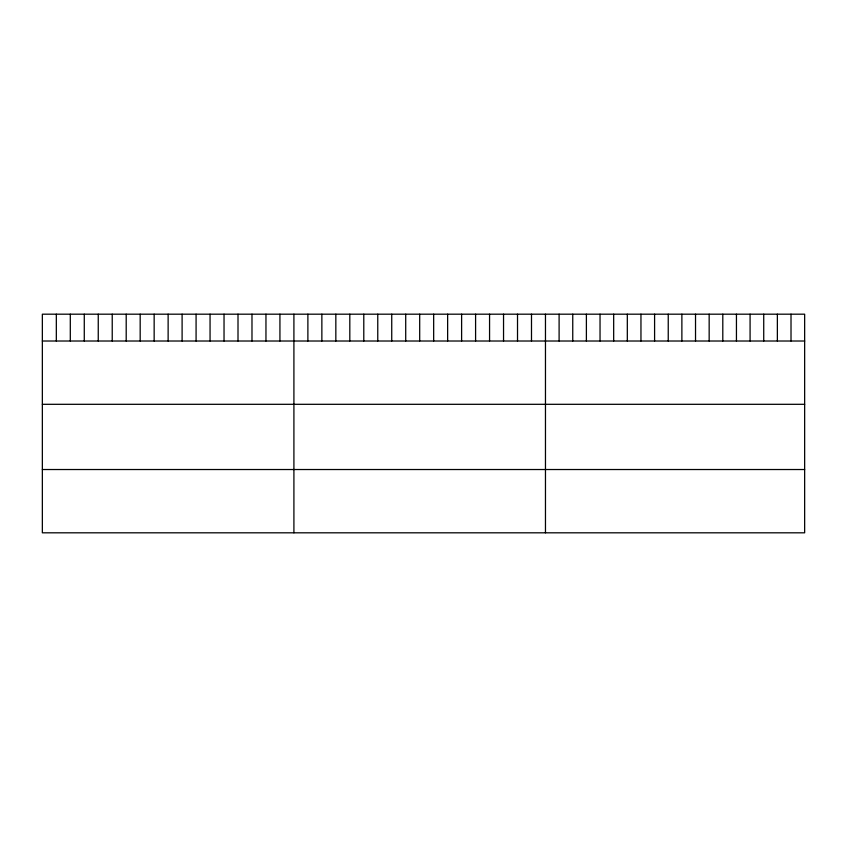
<?xml version="1.0" encoding="UTF-8"?>
<svg xmlns="http://www.w3.org/2000/svg" width="847" height="847" viewBox="0 0 847 847"><rect width="100%" height="100%" fill="white"/><g stroke="black" fill="none" stroke-linecap="round" stroke-linejoin="round"><path stroke-width="1.27" d="M804.65 341.013L804.65 532.816L42.35 532.816L42.35 314.184L804.65 314.184L804.65 341.013L42.35 341.013M42.35 404.305L804.65 404.305M42.35 469.524L804.65 469.524M791.013 314.184L791.013 341.013M777.366 314.184L777.366 341.013M763.729 314.184L763.729 341.013M750.082 314.184L750.082 341.013M736.445 314.184L736.445 341.013M722.798 314.184L722.798 341.013M709.161 314.184L709.161 341.013M695.525 314.184L695.525 341.013M681.877 314.184L681.877 341.013M668.241 314.184L668.241 341.013M654.593 314.184L654.593 341.013M640.957 314.184L640.957 341.013M627.32 314.184L627.32 341.013M613.673 314.184L613.673 341.013M600.036 314.184L600.036 341.013M586.389 314.184L586.389 341.013M572.752 314.184L572.752 341.013M559.105 314.184L559.105 341.013M545.468 314.184L545.468 532.816M531.493 314.184L531.493 341.013M517.517 314.184L517.517 341.013M503.542 314.184L503.542 341.013M489.566 314.184L489.566 341.013M475.591 314.184L475.591 341.013M461.615 314.184L461.615 341.013M447.64 314.184L447.64 341.013M433.664 314.184L433.664 341.013M419.689 314.184L419.689 341.013M405.713 314.184L405.713 341.013M391.738 314.184L391.738 341.013M377.762 314.184L377.762 341.013M363.787 314.184L363.787 341.013M349.811 314.184L349.811 341.013M335.836 314.184L335.836 341.013M321.86 314.184L321.86 341.013M307.885 314.184L307.885 341.013M293.909 314.184L293.909 532.816M279.933 314.184L279.933 341.013M265.958 314.184L265.958 341.013M251.983 314.184L251.983 341.013M238.007 314.184L238.007 341.013M224.032 314.184L224.032 341.013M210.056 314.184L210.056 341.013M196.081 314.184L196.081 341.013M182.105 314.184L182.105 341.013M168.13 314.184L168.13 341.013M154.154 314.184L154.154 341.013M140.179 314.184L140.179 341.013M126.203 314.184L126.203 341.013M112.228 314.184L112.228 341.013M98.252 314.184L98.252 341.013M84.276 314.184L84.276 341.013M70.301 314.184L70.301 341.013M56.326 314.184L56.326 341.013"/></g></svg>
